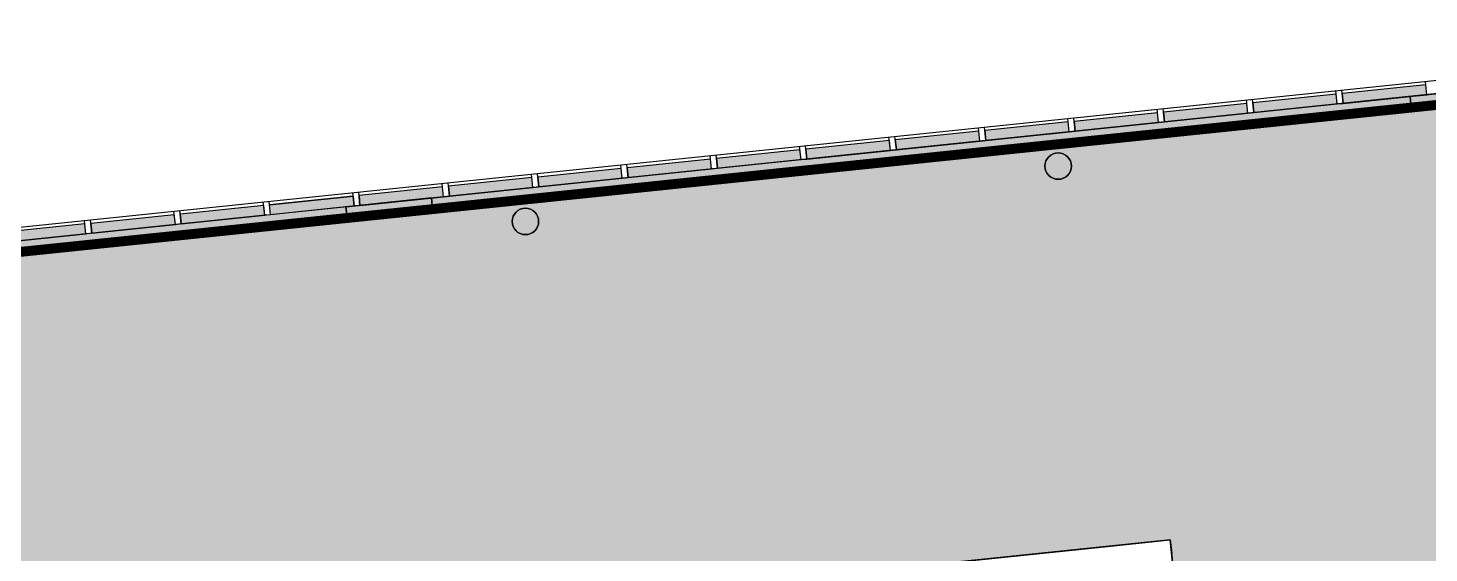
# Model space of a CAD drawing. Header units: metres. Extents: x -153 to -26, y 14 to 85.
# Drawn here: x -67.75 to -46.57, y 76.93 to 84.87 of the extents above; entities that cross this region are included whole.
import ezdxf

# ---------------------------------------------------------------- set-up
doc = ezdxf.new("R2010")
doc.units = ezdxf.units.M
doc.linetypes.add('AXES', pattern=[50.8, 31.75, -6.35, 6.35, -6.35])
doc.layers.add('A-FACADE V', color=123, linetype='Continuous', lineweight=9)
for name, color, linetype in [('GEX_BAT_menuis_ext', 4, 'Continuous'), ('GEX_BAT_mur', 1, 'Continuous'), ('GEX_BAT_mur_bas', 150, 'Continuous')]:
    doc.layers.add(name, color=color, linetype=linetype)
for name, color, linetype, true_color in [('GEX_EDS_sdp_1-bureau', 1, 'AXES', 0xff0000), ('GEX_EDS_su_bureau', 7, 'Continuous', 0xffdf7f), ('GEX_EDS_sun_bureau', 7, 'Continuous', 0xffdf7f)]:
    doc.layers.add(name, color=color, linetype=linetype, true_color=true_color)

msp = doc.modelspace()

# ---------------------------------------------------------------- hatches: boundary and pattern name
at = {"layer": 'GEX_EDS_su_bureau', "ltscale": 0.05}
h = msp.add_hatch(color=256, dxfattribs=at)
edge = h.paths.add_edge_path()
edge.add_line((-107.205, 75.287), (-105.521, 73.503))
edge.add_line((-105.521, 73.503), (-100.085, 74.068))
edge.add_line((-100.085, 74.068), (-99.869, 71.996))
edge.add_line((-99.869, 71.996), (-94.25, 72.579))
edge.add_line((-94.25, 72.579), (-87.785, 73.25))
edge.add_line((-87.785, 73.25), (-87.764, 73.052))
edge.add_line((-87.764, 73.052), (-86.77, 73.155))
edge.add_line((-86.77, 73.155), (-86.79, 73.354))
edge.add_line((-86.79, 73.354), (-84.159, 73.627))
edge.add_line((-84.159, 73.627), (-84.138, 73.428))
edge.add_line((-84.138, 73.428), (-82.646, 73.583))
edge.add_line((-82.646, 73.583), (-82.667, 73.782))
edge.add_line((-82.667, 73.782), (-77.31, 74.338))
edge.add_line((-77.31, 74.338), (-77.289, 74.139))
edge.add_line((-77.289, 74.139), (-77.136, 72.696))
edge.add_line((-77.136, 72.696), (-76.44, 72.77))
edge.add_line((-76.44, 72.77), (-75.965, 68.195))
edge.add_line((-75.965, 68.195), (-76.661, 68.122))
edge.add_line((-76.661, 68.122), (-79.156, 67.863))
edge.add_line((-79.156, 67.863), (-78.524, 61.776))
edge.add_line((-78.524, 61.776), (-39.285, 65.85))
edge.add_arc((-40.538, 77.915), 12.13, 275.9285, 355.9285)
edge.add_line((-28.439, 77.054), (-28.214, 80.216))
edge.add_arc((-37.521, 72.438), 12.13, 39.8864, 95.9285)
edge.add_line((-38.774, 84.503), (-45.548, 83.799))
edge.add_line((-45.548, 83.799), (-45.565, 83.968))
edge.add_line((-45.565, 83.968), (-46.858, 83.834))
edge.add_line((-46.858, 83.834), (-46.841, 83.665))
edge.add_line((-46.841, 83.665), (-61.637, 82.129))
edge.add_line((-61.637, 82.129), (-61.654, 82.298))
edge.add_line((-61.654, 82.298), (-62.947, 82.163))
edge.add_line((-62.947, 82.163), (-62.929, 81.994))
edge.add_line((-62.929, 81.994), (-77.75, 80.456))
edge.add_line((-77.75, 80.456), (-77.767, 80.624))
edge.add_line((-77.767, 80.624), (-79.061, 80.49))
edge.add_line((-79.061, 80.49), (-79.043, 80.321))
edge.add_line((-79.043, 80.321), (-101.449, 77.995))
edge.add_arc((-100.454, 68.416), 9.63, 95.9285, 106.0084)
edge.add_arc((-100.454, 68.416), 9.63, 106.0084, 133.346)
edge.add_line((-107.064, 75.419), (-107.205, 75.287))
h.paths.add_polyline_path([(-67.57, 75.35), (-66.925, 69.143), (-60.955, 69.763), (-60.976, 69.962), (-59.981, 70.065), (-59.961, 69.866), (-55.397, 70.34), (-55.418, 70.539), (-54.423, 70.642), (-54.403, 70.443), (-49.837, 70.917), (-50.482, 77.124)], flags=16)
edge = h.paths.add_edge_path(flags=16)
edge.add_arc((-35.401, 78.266), 0.35, 0, 180)
edge.add_arc((-35.401, 78.266), 0.35, 180, 360)
edge = h.paths.add_edge_path(flags=16)
edge.add_arc((-43.484, 77.474), 0.35, 0, 180)
edge.add_arc((-43.484, 77.474), 0.35, 180, 360)
edge = h.paths.add_edge_path(flags=16)
edge.add_arc((-29.612, 73.541), 0.25, 0, 180)
edge.add_arc((-29.612, 73.541), 0.25, 180, 360)
edge = h.paths.add_edge_path(flags=16)
edge.add_arc((-34.321, 67.939), 0.25, 0, 180)
edge.add_arc((-34.321, 67.939), 0.25, 180, 360)
edge = h.paths.add_edge_path(flags=16)
edge.add_arc((-42.286, 65.869), 0.25, 0, 180)
edge.add_arc((-42.286, 65.869), 0.25, 180, 360)
edge = h.paths.add_edge_path(flags=16)
edge.add_arc((-75.144, 68.666), 0.25, 0, 180)
edge.add_arc((-75.144, 68.666), 0.25, 180, 360)
edge = h.paths.add_edge_path(flags=16)
edge.add_arc((-75.711, 74.126), 0.25, 0, 180)
edge.add_arc((-75.711, 74.126), 0.25, 180, 360)
edge = h.paths.add_edge_path(flags=16)
edge.add_arc((-68.291, 81.107), 0.2, 0, 180)
edge.add_arc((-68.291, 81.107), 0.2, 180, 360)
edge = h.paths.add_edge_path(flags=16)
edge.add_arc((-60.234, 81.943), 0.2, 0, 180)
edge.add_arc((-60.234, 81.943), 0.2, 180, 360)
edge = h.paths.add_edge_path(flags=16)
edge.add_arc((-52.178, 82.78), 0.2, 0, 180)
edge.add_arc((-52.178, 82.78), 0.2, 180, 360)
edge = h.paths.add_edge_path(flags=16)
edge.add_arc((-76.348, 80.27), 0.2, 0, 180)
edge.add_arc((-76.348, 80.27), 0.2, 180, 360)
edge = h.paths.add_edge_path(flags=16)
edge.add_arc((-36.035, 84.144), 0.2, 0, 180)
edge.add_arc((-36.035, 84.144), 0.2, 180, 360)
edge = h.paths.add_edge_path(flags=16)
edge.add_arc((-29.397, 80.955), 0.2, 0, 180)
edge.add_arc((-29.397, 80.955), 0.2, 180, 360)
edge = h.paths.add_edge_path(flags=16)
edge.add_arc((-100.519, 77.761), 0.2, 0, 180)
edge.add_arc((-100.519, 77.761), 0.2, 180, 360)
edge = h.paths.add_edge_path(flags=16)
edge.add_arc((-50.335, 65.035), 0.2, 0, 180)
edge.add_arc((-50.335, 65.035), 0.2, 180, 360)
edge = h.paths.add_edge_path(flags=16)
edge.add_arc((-84.412, 79.433), 0.2, 0, 180)
edge.add_arc((-84.412, 79.433), 0.2, 180, 360)
edge = h.paths.add_edge_path(flags=16)
edge.add_arc((-58.392, 64.199), 0.2, 0, 180)
edge.add_arc((-58.392, 64.199), 0.2, 180, 360)
edge = h.paths.add_edge_path(flags=16)
edge.add_arc((-74.505, 62.526), 0.2, 0, 180)
edge.add_arc((-74.505, 62.526), 0.2, 180, 360)
edge = h.paths.add_edge_path(flags=16)
edge.add_arc((-92.462, 78.597), 0.2, 0, 180)
edge.add_arc((-92.462, 78.597), 0.2, 180, 360)
edge = h.paths.add_edge_path(flags=16)
edge.add_arc((-44.121, 83.616), 0.2, 0, 180)
edge.add_arc((-44.121, 83.616), 0.2, 180, 360)
edge = h.paths.add_edge_path(flags=16)
edge.add_arc((-66.449, 63.362), 0.2, 0, 180)
edge.add_arc((-66.449, 63.362), 0.2, 180, 360)
for points in [[(-47.867, 83.729), (-46.859, 83.834), (-46.605, 83.86), (-46.621, 84.009), (-47.883, 83.878)], [(-61.654, 82.298), (-61.473, 82.316), (-61.383, 82.326), (-60.121, 82.457), (-60.032, 82.466), (-58.77, 82.597), (-58.68, 82.606), (-57.418, 82.737), (-57.328, 82.747), (-56.066, 82.878), (-55.977, 82.887), (-54.715, 83.018), (-54.625, 83.027), (-53.363, 83.158), (-53.274, 83.168), (-52.012, 83.299), (-51.922, 83.308), (-50.66, 83.439), (-50.571, 83.448), (-49.309, 83.579), (-49.219, 83.589), (-47.957, 83.72), (-47.867, 83.729), (-46.858, 83.834), (-46.858, 83.834), (-46.841, 83.665), (-61.637, 82.129)], [(-50.571, 83.448), (-49.309, 83.579), (-49.324, 83.729), (-50.586, 83.598)], [(-49.219, 83.589), (-47.957, 83.72), (-47.973, 83.869), (-49.235, 83.738)], [(-51.922, 83.308), (-50.66, 83.439), (-50.676, 83.588), (-51.938, 83.457)], [(-54.625, 83.027), (-53.363, 83.158), (-53.379, 83.308), (-54.641, 83.177)], [(-53.274, 83.168), (-52.012, 83.299), (-52.027, 83.448), (-53.289, 83.317)], [(-55.977, 82.887), (-54.715, 83.018), (-54.73, 83.167), (-55.992, 83.036)], [(-58.68, 82.606), (-57.418, 82.737), (-57.434, 82.887), (-58.696, 82.756)], [(-57.328, 82.747), (-56.066, 82.878), (-56.082, 83.027), (-57.344, 82.896)], [(-60.032, 82.466), (-58.77, 82.597), (-58.785, 82.746), (-60.047, 82.615)], [(-62.735, 82.185), (-62.587, 82.201), (-61.473, 82.316), (-61.488, 82.466), (-62.75, 82.335)], [(-61.383, 82.326), (-60.121, 82.457), (-60.137, 82.606), (-61.399, 82.475)], [(-64.086, 82.045), (-64.102, 82.194), (-62.84, 82.325), (-62.824, 82.176), (-62.947, 82.163)], [(-77.767, 80.624), (-77.75, 80.456), (-62.929, 81.994), (-62.947, 82.163), (-64.086, 82.045), (-64.167, 82.037), (-65.527, 81.895), (-69.582, 81.474), (-72.196, 81.203), (-74.988, 80.913), (-77.602, 80.642)], [(-66.789, 81.764), (-65.527, 81.895), (-65.543, 82.045), (-66.805, 81.914)], [(-65.438, 81.905), (-64.176, 82.036), (-64.191, 82.185), (-65.453, 82.054)], [(-68.141, 81.624), (-66.879, 81.755), (-66.895, 81.904), (-68.157, 81.773)]]:
    msp.add_hatch(color=256, dxfattribs=at).paths.add_polyline_path(points)
at = {"layer": 'GEX_EDS_sun_bureau', "ltscale": 0.05}
h = msp.add_hatch(color=256, dxfattribs=at)
edge = h.paths.add_edge_path()
edge.add_line((-107.205, 75.287), (-105.521, 73.503))
edge.add_line((-105.521, 73.503), (-100.085, 74.068))
edge.add_line((-100.085, 74.068), (-99.869, 71.996))
edge.add_line((-99.869, 71.996), (-94.25, 72.579))
edge.add_line((-94.25, 72.579), (-86.79, 73.354))
edge.add_line((-86.79, 73.354), (-77.31, 74.338))
edge.add_line((-77.31, 74.338), (-77.289, 74.139))
edge.add_line((-77.289, 74.139), (-77.136, 72.696))
edge.add_line((-77.136, 72.696), (-76.44, 72.77))
edge.add_line((-76.44, 72.77), (-75.965, 68.195))
edge.add_line((-75.965, 68.195), (-76.661, 68.122))
edge.add_line((-76.661, 68.122), (-79.057, 67.874))
edge.add_line((-79.057, 67.874), (-78.424, 61.786))
edge.add_line((-78.424, 61.786), (-39.285, 65.85))
edge.add_ellipse((-40.538, 77.915), major_axis=(12.13, 0), ratio=1, start_angle=275.9285, end_angle=355.9285)
edge.add_line((-28.439, 77.054), (-28.214, 80.216))
edge.add_ellipse((-37.521, 72.438), major_axis=(12.13, 0), ratio=1, start_angle=39.8864, end_angle=95.9285)
edge.add_line((-38.774, 84.503), (-45.548, 83.799))
edge.add_line((-45.548, 83.799), (-45.565, 83.968))
edge.add_line((-45.565, 83.968), (-46.858, 83.834))
edge.add_line((-46.858, 83.834), (-46.841, 83.665))
edge.add_line((-46.841, 83.665), (-61.637, 82.129))
edge.add_line((-61.637, 82.129), (-61.654, 82.298))
edge.add_line((-61.654, 82.298), (-62.947, 82.163))
edge.add_line((-62.947, 82.163), (-62.929, 81.994))
edge.add_line((-62.929, 81.994), (-77.75, 80.456))
edge.add_line((-77.75, 80.456), (-77.767, 80.624))
edge.add_line((-77.767, 80.624), (-79.061, 80.49))
edge.add_line((-79.061, 80.49), (-79.043, 80.321))
edge.add_line((-79.043, 80.321), (-101.449, 77.995))
edge.add_ellipse((-100.454, 68.416), major_axis=(9.63, 0), ratio=1, start_angle=95.9285, end_angle=106.0084)
edge.add_ellipse((-100.454, 68.416), major_axis=(9.63, 0), ratio=1, start_angle=106.0084, end_angle=133.346)
edge.add_line((-107.064, 75.419), (-107.205, 75.287))
edge = h.paths.add_edge_path(flags=16)
edge.add_ellipse((-43.484, 77.474), major_axis=(0.247, 0.247), ratio=1, start_angle=315, end_angle=675)
edge = h.paths.add_edge_path(flags=16)
edge.add_ellipse((-35.401, 78.266), major_axis=(0.247, 0.247), ratio=1, start_angle=315, end_angle=675)
h.paths.add_polyline_path([(-67.57, 75.35), (-66.925, 69.143), (-49.837, 70.917), (-50.482, 77.124)], flags=16)
edge = h.paths.add_edge_path(flags=16)
edge.add_ellipse((-75.711, 74.126), major_axis=(0.248, -0.031), ratio=1, start_angle=7.0181, end_angle=367.0181)
edge = h.paths.add_edge_path(flags=16)
edge.add_ellipse((-75.144, 68.666), major_axis=(0.25, 0), ratio=1, start_angle=0, end_angle=360)
edge = h.paths.add_edge_path(flags=16)
edge.add_ellipse((-74.505, 62.526), major_axis=(0.166, -0.111), ratio=1, start_angle=33.7802, end_angle=393.7802)
edge = h.paths.add_edge_path(flags=16)
edge.add_ellipse((-66.449, 63.362), major_axis=(0.188, -0.068), ratio=1, start_angle=19.9847, end_angle=379.9847)
edge = h.paths.add_edge_path(flags=16)
edge.add_ellipse((-58.392, 64.199), major_axis=(0.141, 0.141), ratio=1, start_angle=315, end_angle=675)
edge = h.paths.add_edge_path(flags=16)
edge.add_ellipse((-50.335, 65.035), major_axis=(0.141, 0.141), ratio=1, start_angle=315, end_angle=675)
edge = h.paths.add_edge_path(flags=16)
edge.add_ellipse((-42.286, 65.869), major_axis=(0.214, 0.129), ratio=1, start_angle=329.0362, end_angle=689.0362)
edge = h.paths.add_edge_path(flags=16)
edge.add_ellipse((-34.321, 67.939), major_axis=(0.213, 0.131), ratio=1, start_angle=328.2825, end_angle=688.2825)
edge = h.paths.add_edge_path(flags=16)
edge.add_ellipse((-29.612, 73.541), major_axis=(0.177, 0.177), ratio=1, start_angle=315, end_angle=675)
edge = h.paths.add_edge_path(flags=16)
edge.add_ellipse((-29.397, 80.955), major_axis=(0.2, 0), ratio=1, start_angle=0, end_angle=360)
edge = h.paths.add_edge_path(flags=16)
edge.add_ellipse((-36.035, 84.144), major_axis=(0.195, -0.043), ratio=1, start_angle=12.4848, end_angle=372.4848)
edge = h.paths.add_edge_path(flags=16)
edge.add_ellipse((-44.121, 83.616), major_axis=(0.141, 0.141), ratio=1, start_angle=315, end_angle=675)
edge = h.paths.add_edge_path(flags=16)
edge.add_ellipse((-52.178, 82.78), major_axis=(0.189, 0.067), ratio=1, start_angle=340.5457, end_angle=700.5457)
edge = h.paths.add_edge_path(flags=16)
edge.add_ellipse((-60.234, 81.943), major_axis=(0.141, -0.141), ratio=1, start_angle=45, end_angle=405)
edge = h.paths.add_edge_path(flags=16)
edge.add_ellipse((-68.291, 81.107), major_axis=(0.141, -0.141), ratio=1, start_angle=45, end_angle=405)
edge = h.paths.add_edge_path(flags=16)
edge.add_ellipse((-76.348, 80.27), major_axis=(0.166, -0.111), ratio=1, start_angle=33.7802, end_angle=393.7802)
edge = h.paths.add_edge_path(flags=16)
edge.add_ellipse((-84.412, 79.433), major_axis=(0.2, 0.012), ratio=1, start_angle=356.4607, end_angle=716.4607)
edge = h.paths.add_edge_path(flags=16)
edge.add_ellipse((-92.462, 78.597), major_axis=(0.141, 0.141), ratio=1, start_angle=315, end_angle=675)
edge = h.paths.add_edge_path(flags=16)
edge.add_ellipse((-100.519, 77.761), major_axis=(0.141, 0.141), ratio=1, start_angle=315, end_angle=675)
for points in [[(-61.654, 82.298), (-61.473, 82.316), (-61.383, 82.326), (-60.121, 82.457), (-60.032, 82.466), (-58.77, 82.597), (-58.68, 82.606), (-57.418, 82.737), (-57.328, 82.747), (-56.066, 82.878), (-55.977, 82.887), (-54.715, 83.018), (-54.625, 83.027), (-53.363, 83.158), (-53.274, 83.168), (-52.012, 83.299), (-51.922, 83.308), (-50.66, 83.439), (-50.571, 83.448), (-49.309, 83.579), (-49.219, 83.589), (-47.957, 83.72), (-47.867, 83.729), (-46.858, 83.834), (-46.858, 83.834), (-46.841, 83.665), (-61.637, 82.129)], [(-77.767, 80.624), (-77.75, 80.456), (-62.929, 81.994), (-62.947, 82.163), (-64.086, 82.045), (-64.167, 82.037), (-65.527, 81.895), (-69.582, 81.474), (-72.196, 81.203), (-74.988, 80.913), (-77.602, 80.642)]]:
    msp.add_hatch(color=256, dxfattribs=at).paths.add_polyline_path(points)

# ---------------------------------------------------------------- linework, layer by layer
at = {"layer": 'A-FACADE V', "elevation": 0}
msp.add_lwpolyline([(-46.859, 83.834), (-46.841, 83.665)], dxfattribs=at)
at = {"layer": 'GEX_BAT_menuis_ext'}
for p, q in [((-38.817, 84.87, 0), (-100.591, 78.456, 0)), ((-38.802, 84.67, 0), (-100.57, 78.257, 0)), ((-47.957, 83.72, 0), (-47.978, 83.919, 0)), ((-47.867, 83.729, 0), (-47.888, 83.928, 0)), ((-46.621, 84.009, 0), (-47.883, 83.878, 0)), ((-46.605, 83.86, 0), (-46.626, 84.059, 0)), ((-49.324, 83.729, 0), (-50.586, 83.598, 0)), ((-49.309, 83.579, 0), (-49.329, 83.778, 0)), ((-49.219, 83.589, 0), (-49.24, 83.788, 0)), ((-47.973, 83.869, 0), (-49.235, 83.738, 0)), ((-52.012, 83.299, 0), (-52.032, 83.498, 0)), ((-51.922, 83.308, 0), (-51.943, 83.507, 0)), ((-50.676, 83.588, 0), (-51.938, 83.457, 0)), ((-50.66, 83.439, 0), (-50.681, 83.638, 0)), ((-50.571, 83.448, 0), (-50.591, 83.647, 0)), ((-53.379, 83.308, 0), (-54.641, 83.177, 0)), ((-53.363, 83.158, 0), (-53.384, 83.357, 0)), ((-53.274, 83.168, 0), (-53.294, 83.367, 0)), ((-52.027, 83.448, 0), (-53.289, 83.317, 0)), ((-56.066, 82.878, 0), (-56.087, 83.077, 0)), ((-55.977, 82.887, 0), (-55.998, 83.086, 0)), ((-54.73, 83.167, 0), (-55.992, 83.036, 0)), ((-54.715, 83.018, 0), (-54.736, 83.217, 0)), ((-54.625, 83.027, 0), (-54.646, 83.226, 0)), ((-57.434, 82.887, 0), (-58.696, 82.756, 0)), ((-57.418, 82.737, 0), (-57.439, 82.936, 0)), ((-57.328, 82.747, 0), (-57.349, 82.946, 0)), ((-56.082, 83.027, 0), (-57.344, 82.896, 0)), ((-60.121, 82.457, 0), (-60.142, 82.656, 0)), ((-60.032, 82.466, 0), (-60.052, 82.665, 0)), ((-58.785, 82.746, 0), (-60.047, 82.615, 0)), ((-58.77, 82.597, 0), (-58.79, 82.796, 0)), ((-58.68, 82.606, 0), (-58.701, 82.805, 0)), ((-61.488, 82.466, 0), (-62.75, 82.335, 0)), ((-61.473, 82.316, 0), (-61.493, 82.515, 0)), ((-61.383, 82.326, 0), (-61.404, 82.525, 0)), ((-60.137, 82.606, 0), (-61.399, 82.475, 0)), ((-64.176, 82.036, 0), (-64.197, 82.235, 0)), ((-64.086, 82.045, 0), (-64.107, 82.244, 0)), ((-62.84, 82.325, 0), (-64.102, 82.194, 0)), ((-62.824, 82.176, 0), (-62.845, 82.375, 0)), ((-62.735, 82.185, 0), (-62.755, 82.384, 0)), ((-65.543, 82.045, 0), (-66.805, 81.914, 0)), ((-65.527, 81.895, 0), (-65.548, 82.094, 0)), ((-65.438, 81.905, 0), (-65.459, 82.104, 0)), ((-64.191, 82.185, 0), (-65.453, 82.054, 0)), ((-66.895, 81.904, 0), (-68.157, 81.773, 0)), ((-66.879, 81.755, 0), (-66.9, 81.954, 0)), ((-66.789, 81.764, 0), (-66.81, 81.963, 0))]:
    msp.add_line(p, q, dxfattribs=at)
at = {"layer": 'GEX_BAT_mur'}
for p, q in [((-51.477, 77.021, 0), (-50.482, 77.124, 0)), ((-50.482, 77.124, 0), (-50.461, 76.925, 0)), ((-56.291, 76.521, 0), (-51.476, 77.021, 0))]:
    msp.add_line(p, q, dxfattribs=at)
for centre in [(-52.178, 82.78, 0), (-60.234, 81.943, 0)]:
    msp.add_circle(centre, 0.2, dxfattribs=at)
at = {"layer": 'GEX_BAT_mur_bas', "ltscale": 0.2}
for p, q in [((-46.841, 83.665, 0), (-46.858, 83.834, 0)), ((-61.637, 82.129, 0), (-61.654, 82.298, 0)), ((-62.929, 81.994, 0), (-62.947, 82.163, 0))]:
    msp.add_line(p, q, dxfattribs=at)
at = {"layer": 'GEX_BAT_mur_bas', "ltscale": 0.2, "elevation": 0}
for points in [[(-54.848, 82.834), (-46.841, 83.665)], [(-61.637, 82.129), (-54.848, 82.834)], [(-70.962, 81.16), (-62.929, 81.994)]]:
    msp.add_lwpolyline(points, dxfattribs=at)
at = {"layer": 'GEX_EDS_sdp_1-bureau', "ltscale": 0.05, "const_width": 0.15, "elevation": 0}
msp.add_lwpolyline([(-80.657, 61.554), (-41.155, 65.656), (-39.432, 65.835, 0.367368), (-28.439, 77.054), (-28.214, 80.216, 0.055806), (-30.165, 82.082, 0.027594), (-31.239, 82.813, 0.04024), (-32.959, 83.677, 0.122878), (-38.774, 84.503), (-101.449, 77.995, 0.169556)], format="xyb", dxfattribs=at)
at = {"layer": 'GEX_EDS_su_bureau', "ltscale": 0.05}
msp.add_lwpolyline([(-78.524, 61.776), (-39.285, 65.85, 0.36397), (-28.439, 77.054), (-28.214, 80.216, 0.249523), (-38.774, 84.503), (-45.548, 83.799), (-45.565, 83.968), (-46.858, 83.834), (-46.841, 83.665), (-61.637, 82.129), (-61.654, 82.298), (-62.947, 82.163), (-62.929, 81.994), (-77.75, 80.456)], format="xyb", dxfattribs=at)
for points in [[(-47.867, 83.729), (-46.859, 83.834), (-46.605, 83.86), (-46.621, 84.009), (-47.883, 83.878)], [(-61.654, 82.298), (-61.473, 82.316), (-61.383, 82.326), (-60.121, 82.457), (-60.032, 82.466), (-58.77, 82.597), (-58.68, 82.606), (-57.418, 82.737), (-57.328, 82.747), (-56.066, 82.878), (-55.977, 82.887), (-54.715, 83.018), (-54.625, 83.027), (-53.363, 83.158), (-53.274, 83.168), (-52.012, 83.299), (-51.922, 83.308), (-50.66, 83.439), (-50.571, 83.448), (-49.309, 83.579), (-49.219, 83.589), (-47.957, 83.72), (-47.867, 83.729), (-46.858, 83.834), (-46.858, 83.834), (-46.841, 83.665), (-61.637, 82.129)], [(-50.571, 83.448), (-49.309, 83.579), (-49.324, 83.729), (-50.586, 83.598)], [(-49.219, 83.589), (-47.957, 83.72), (-47.973, 83.869), (-49.235, 83.738)], [(-51.922, 83.308), (-50.66, 83.439), (-50.676, 83.588), (-51.938, 83.457)], [(-54.625, 83.027), (-53.363, 83.158), (-53.379, 83.308), (-54.641, 83.177)], [(-53.274, 83.168), (-52.012, 83.299), (-52.027, 83.448), (-53.289, 83.317)], [(-55.977, 82.887), (-54.715, 83.018), (-54.73, 83.167), (-55.992, 83.036)], [(-58.68, 82.606), (-57.418, 82.737), (-57.434, 82.887), (-58.696, 82.756)], [(-57.328, 82.747), (-56.066, 82.878), (-56.082, 83.027), (-57.344, 82.896)], [(-60.032, 82.466), (-58.77, 82.597), (-58.785, 82.746), (-60.047, 82.615)], [(-62.735, 82.185), (-62.587, 82.201), (-61.473, 82.316), (-61.488, 82.466), (-62.75, 82.335)], [(-61.383, 82.326), (-60.121, 82.457), (-60.137, 82.606), (-61.399, 82.475)], [(-64.086, 82.045), (-64.102, 82.194), (-62.84, 82.325), (-62.824, 82.176), (-62.947, 82.163)], [(-66.789, 81.764), (-65.527, 81.895), (-65.543, 82.045), (-66.805, 81.914)], [(-65.438, 81.905), (-64.176, 82.036), (-64.191, 82.185), (-65.453, 82.054)], [(-68.141, 81.624), (-66.879, 81.755), (-66.895, 81.904), (-68.157, 81.773)], [(-67.57, 75.35), (-66.925, 69.143), (-60.955, 69.763), (-60.976, 69.962), (-59.981, 70.065), (-59.961, 69.866), (-55.397, 70.34), (-55.418, 70.539), (-54.423, 70.642), (-54.403, 70.443), (-49.837, 70.917), (-50.482, 77.124)]]:
    msp.add_lwpolyline(points, close=True, dxfattribs=at)
for points in [[(-51.978, 82.78, 1), (-52.378, 82.78, 1)], [(-60.034, 81.943, 1), (-60.434, 81.943, 1)]]:
    msp.add_lwpolyline(points, format="xyb", close=True, dxfattribs=at)
at = {"layer": 'GEX_EDS_su_bureau', "ltscale": 0.05, "elevation": 0}
msp.add_lwpolyline([(-77.767, 80.624), (-77.75, 80.456), (-62.929, 81.994), (-62.947, 82.163), (-64.086, 82.045), (-64.167, 82.037), (-65.527, 81.895), (-69.582, 81.474), (-72.196, 81.203), (-74.988, 80.913), (-77.602, 80.642)], close=True, dxfattribs=at)
at = {"layer": 'GEX_EDS_sun_bureau', "ltscale": 0.05, "elevation": 0}
msp.add_lwpolyline([(-77.75, 80.456), (-62.929, 81.994), (-62.947, 82.163), (-61.654, 82.298), (-61.637, 82.129), (-46.841, 83.665), (-46.858, 83.834), (-45.565, 83.968), (-45.548, 83.799), (-38.774, 84.503, -0.249523), (-28.214, 80.216), (-28.439, 77.054, -0.36397), (-39.285, 65.85), (-78.424, 61.786)], format="xyb", dxfattribs=at)
at = {"layer": 'GEX_EDS_sun_bureau', "ltscale": 0.05}
msp.add_lwpolyline([(-61.654, 82.298), (-61.473, 82.316), (-61.383, 82.326), (-60.121, 82.457), (-60.032, 82.466), (-58.77, 82.597), (-58.68, 82.606), (-57.418, 82.737), (-57.328, 82.747), (-56.066, 82.878), (-55.977, 82.887), (-54.715, 83.018), (-54.625, 83.027), (-53.363, 83.158), (-53.274, 83.168), (-52.012, 83.299), (-51.922, 83.308), (-50.66, 83.439), (-50.571, 83.448), (-49.309, 83.579), (-49.219, 83.589), (-47.957, 83.72), (-47.867, 83.729), (-46.858, 83.834), (-46.858, 83.834), (-46.841, 83.665), (-61.637, 82.129)], close=True, dxfattribs=at)
at = {"layer": 'GEX_EDS_sun_bureau', "ltscale": 0.05, "elevation": 0}
for points in [[(-77.767, 80.624), (-77.75, 80.456), (-62.929, 81.994), (-62.947, 82.163), (-64.086, 82.045), (-64.167, 82.037), (-65.527, 81.895), (-69.582, 81.474), (-72.196, 81.203), (-74.988, 80.913), (-77.602, 80.642)], [(-67.57, 75.35), (-50.482, 77.124), (-49.837, 70.917), (-66.925, 69.143)]]:
    msp.add_lwpolyline(points, close=True, dxfattribs=at)
at = {"layer": 'GEX_EDS_sun_bureau', "ltscale": 0.05}
for centre in [(-52.178, 82.78, 0), (-60.234, 81.943, 0)]:
    msp.add_circle(centre, 0.2, dxfattribs=at)

doc.saveas('drawing.dxf')
